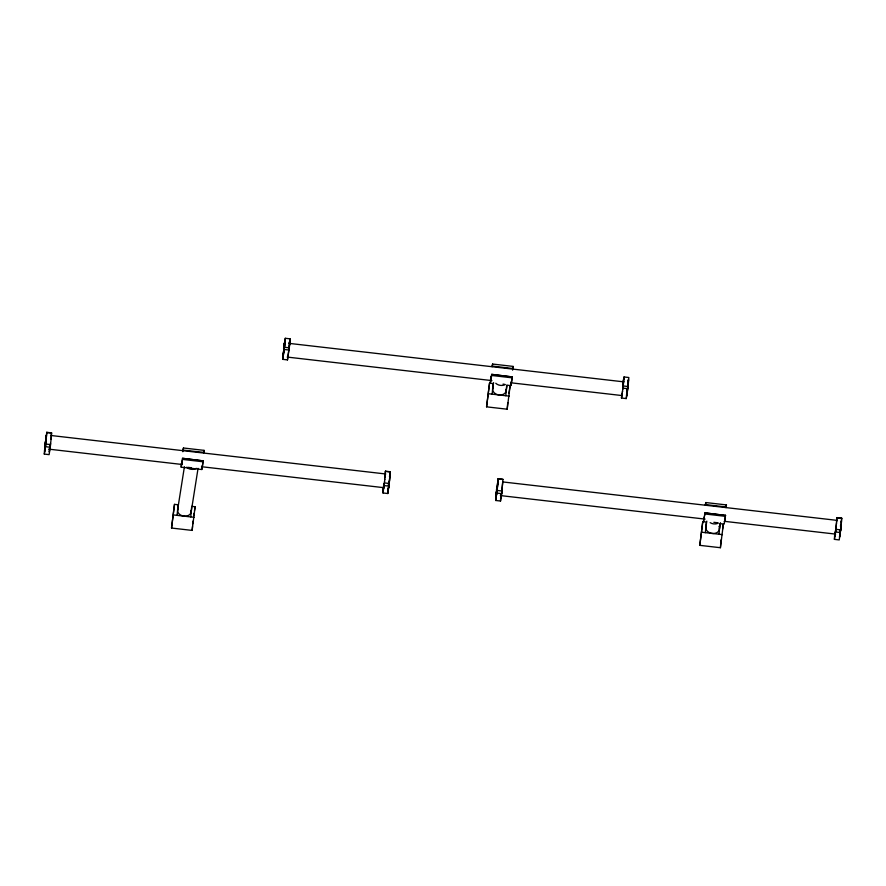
<?xml version="1.0" encoding="UTF-8"?>
<svg xmlns="http://www.w3.org/2000/svg" width="886" height="886" viewBox="0 0 886 886"><rect width="100%" height="100%" fill="white"/><g stroke="black" fill="none" stroke-linecap="round" stroke-linejoin="round"><path stroke-width="1.33" d="M284.616 343.602L284.583 342.86L283.033 356.593L284.694 342.24L284.306 343.923M841.29 522.618L841.224 521.189M49.561 448.593L49.527 449.977L49.915 448.294M181.464 463.721L181.431 465.095L181.818 463.411M201.831 467.764L201.798 469.514L181.187 467.155L181.353 463.677M202.074 466.091L202.041 467.465L202.429 465.781M289.478 344.167L289.5 342.793L289.29 343.436M383.461 486.923L383.439 488.297L383.826 486.613M388.035 489.15L387.824 493.513L383.007 492.97L383.361 486.879M490.611 379.773L490.589 381.146L490.977 379.474M497.888 482.139L498.154 478.717L502.971 479.271L501.764 492.228M511.233 382.143L511.2 383.516L511.798 380.393M628.218 382.852L628.24 381.478L627.853 383.151M703.606 519.949L703.573 521.71L704.647 514.788M834.634 535L834.424 539.364L839.23 539.917L840.626 529.872L835.819 529.319L834.424 539.364M836.594 521.023L836.871 517.59L841.678 518.144L841.301 522.928M839.784 531.7L839.651 535.244L840.194 532.32M841.412 521.577L841.678 518.144M626.568 394.325L626.546 396.086L627.609 388.865M44.854 446.688L44.721 449.423L45.108 447.74M46.371 437.097L46.748 432.313L51.554 432.866L51.023 439.323M49.461 448.56L49.284 452.026L50.602 443.188M51.178 437.651L51.554 432.866M284.406 346.647L284.938 340.191L283.852 347.102M289.368 345.518L289.744 340.745L289.246 342.882M490.512 379.729L490.346 383.206L491.664 374.368L512.318 376.938L491.664 374.368M497.777 483.49L498.154 478.717M502.694 482.693L501.465 494.443M511.122 382.099L510.956 385.576L512.03 378.654M836.495 522.375L836.871 517.59M839.684 533.87L839.784 532.519M839.862 532.054L839.773 534.59L840.017 533.494M44.3 454.086L45.695 444.041L50.502 444.595L50.28 447.253L49.107 454.64L44.3 454.086L45.695 444.041M191.675 506.338L195.108 506.737L192.14 530.415L171.53 528.045L174.498 504.367L178.031 504.765L177.122 515.364M171.53 528.045L174.498 504.367M190.767 516.926L191.564 507.667M192.14 530.415L192.472 526.439M192.705 523.792L192.926 521.145M284.517 347.279L285.292 338.286L290.099 338.84L289.323 347.833L288.98 350.014L284.173 349.461L284.517 347.279L289.323 347.833M288.98 350.014L290.099 338.84M383.007 492.97L384.402 482.925L389.22 483.479L387.824 493.513M505.806 395.721L506.714 385.133L510.148 385.532L507.18 409.21L486.569 406.84L489.537 383.162L493.07 383.56L492.162 394.159M486.569 406.84L489.537 383.162M495.717 500.49L497.101 490.445L501.919 490.999L501.686 493.646L500.524 501.033L495.717 500.49L497.101 490.445M507.18 409.21L507.744 402.587M500.524 501.033L500.679 497.854M623.268 385.964L624.032 376.971L628.838 377.525L628.074 386.517L627.731 388.699L622.913 388.146L623.268 385.964L628.074 386.517M627.731 388.699L628.495 379.706L627.797 387.093M719.033 534.225L719.941 523.637L723.375 524.036L720.407 547.714L699.796 545.344L702.764 521.666L706.297 522.064L705.389 532.663M699.796 545.344L702.764 521.666M720.407 547.714L721.082 539.773M46.216 438.769L46.748 432.313M284.771 343.657L284.207 348.53M289.578 344.211L287.474 359.893L282.667 359.339L283.52 354.167M383.572 485.572L383.727 483.9M384.923 477.654L385.454 471.197L390.261 471.751L389.541 480.09M389.74 478.196L390.261 471.751M490.722 378.422L490.877 376.749M496.426 491.42L496.138 495.817L496.525 494.133M497.987 482.183L497.434 487.056M623.146 385.321L623.434 380.925L623.046 382.597M627.952 385.875L628.096 382.353L627.665 384.624M628.318 382.885L627.764 387.769M836.705 521.057L835.365 532.774M841.512 521.61L840.493 530.382M388.5 485.074L388.854 481.685M841.179 523.98L840.404 530.847M44.843 445.868L45.43 441.15M45.208 443.133L44.477 451.472L45.563 444.55M46.017 440.663L46.382 437.917M51.189 438.47L50.059 448.05M384.734 479.536L385.454 471.197M388.533 484.454L388.732 482.56M496.614 489.526L495.894 497.866L496.968 490.955M497.788 484.321L497.256 489.227M622.947 387.215L623.678 378.865L623.179 381.013M836.506 523.194L835.963 528.111M841.312 523.748L840.183 533.328M389.419 480.965L389.906 474.464L389.486 476.723M626.845 391.346L627.033 389.574M45.839 442.834L46.127 440.32M284.029 350.701L284.317 348.198M384.557 481.707L384.845 479.204M388.622 482.892L388.799 481.308M389.652 479.758L389.065 484.708M496.503 489.858L496.847 487.555M622.78 389.386L623.057 386.872M627.875 387.426L627.288 392.387M182.826 451.727L183.457 447.995L204.068 450.365L203.614 453.056M287.474 359.893L288.792 351.055M492.162 366.738L492.616 364.046L513.227 366.416L512.595 370.149M627.532 389.74L626.225 398.578L621.418 398.024L622.26 392.852M626.225 398.578L627.067 393.406M705.389 505.241L705.843 502.55L726.454 504.92L725.999 507.612M45.795 442.635L45.241 447.496M182.505 458.306L203.16 460.875L182.505 458.306L181.951 463.179M202.861 463.323L203.115 460.676M283.73 353.149L283.985 350.502M384.258 484.155L384.502 481.508M389.319 482.062L388.766 486.923M491.708 374.568L491.11 379.23M497.201 489.028L496.658 493.89M512.019 379.385L512.274 376.727M622.481 391.834L622.725 389.187M704.636 515.519L704.891 512.861L725.545 515.442L704.891 512.861M725.501 515.231L724.947 520.104M389.209 482.759L388.456 487.865M840.471 526.295L840.692 524.601M182.272 460.233L181.187 467.155M202.562 465.549L202.883 462.603M284.173 344.167L283.575 348.829M283.753 352.429L282.667 359.339M383.959 486.37L384.269 483.435M622.614 385.056L622.913 382.841M622.493 391.103L621.507 397.936M725.257 517.158L724.183 524.08L724.161 523.504M835.686 529.828L834.701 536.661M283.055 354.843L284.561 344.964M202.65 464.342L201.798 469.514M384.037 485.174L383.195 490.346M388.843 485.727L388.002 490.899L389.22 483.479M501.542 493.247L500.701 498.419M627.72 383.394L628.384 379.507M704.414 516.527L703.794 519.207M840.26 532.121L839.507 537.215L840.626 529.872M177.577 510.059L184.41 466.789M191.221 511.632L198.054 468.351M193.669 515.896L194.078 513.282M194.488 510.657L195.108 506.737M284.949 340.468L285.292 338.286M388.445 485.65L389.131 481.331M492.616 388.865L493.602 382.63M506.26 390.427L507.047 385.443M508.907 393.384L510.148 385.532M623.689 379.153L624.032 376.971M626.812 392.465L628.407 382.364M705.843 527.358L706.829 521.134M719.487 528.931L720.473 522.696M722.555 529.263L723.375 524.036M182.959 450.132L183.457 447.995M203.57 452.502L204.068 450.365M388.456 488.208L388.633 487.167M492.118 366.184L492.616 364.046M512.728 368.554L513.127 366.494M501.332 494.687L501.022 496.304M705.345 504.688L705.843 502.55M724.814 520.337L724.405 521.577M835.232 533.018L834.833 534.247M726.177 505.729L726.454 504.92M177.997 508.52L177.61 511.244A6.9 5.316 9 0 0 183.668 516.106A6.9 5.316 9 0 0 190.811 513.182L191.188 510.458M493.037 387.315L492.66 390.039A6.9 5.316 9 0 0 498.707 394.912A6.9 5.316 9 0 0 505.851 391.977L506.227 389.253M706.264 525.819L705.876 528.543A6.9 5.316 9 0 0 711.934 533.405A6.9 5.316 9 0 0 719.078 530.481L719.454 527.757A6.9 5.316 9 0 0 718.945 526.384M183.136 450.11L203.824 452.414M512.905 368.532L492.372 366.095M196.315 468.317L196.105 468.472A6.9 5.316 9 0 1 187.743 468.107L186.636 467.21M288.703 343.336L623.977 381.877M491.597 375.465L512.208 377.835M287.153 357.069L491.885 380.603M511.122 382.818L622.426 395.61M503.049 384.092L505.264 384.535A6.9 5.316 9 0 1 496.902 384.159L495.783 383.261M488.629 393.749L509.24 396.12M498.165 478.927L502.971 479.47M836.882 517.801L841.689 518.354M705.599 504.599L726.21 506.969M503.303 481.995L837.204 520.381M46.748 432.523L51.565 433.077M385.465 471.407L390.272 471.961M50.524 435.447L385.787 473.988M704.824 513.969L725.435 516.339M496.88 493.092L501.686 493.646M835.587 531.977L840.404 532.53M500.38 495.573L705.112 519.107M724.349 521.322L835.653 534.114M182.438 459.402L203.049 461.772M713.85 522.319L717.483 522.74M45.463 446.699L50.28 447.253M384.181 485.583L388.987 486.126M48.963 449.169L182.25 464.497M201.487 466.712L384.236 487.721M187.843 467.343L191.476 467.764M701.856 532.253L722.467 534.623M173.59 514.954L194.2 517.324M718.48 523.039A6.9 5.316 9 0 1 710.129 522.662M44.809 447.962L44.843 448.704L46.393 434.971L44.809 447.962M496.215 494.355L496.26 495.097L497.81 481.364L496.215 494.355"/></g></svg>
